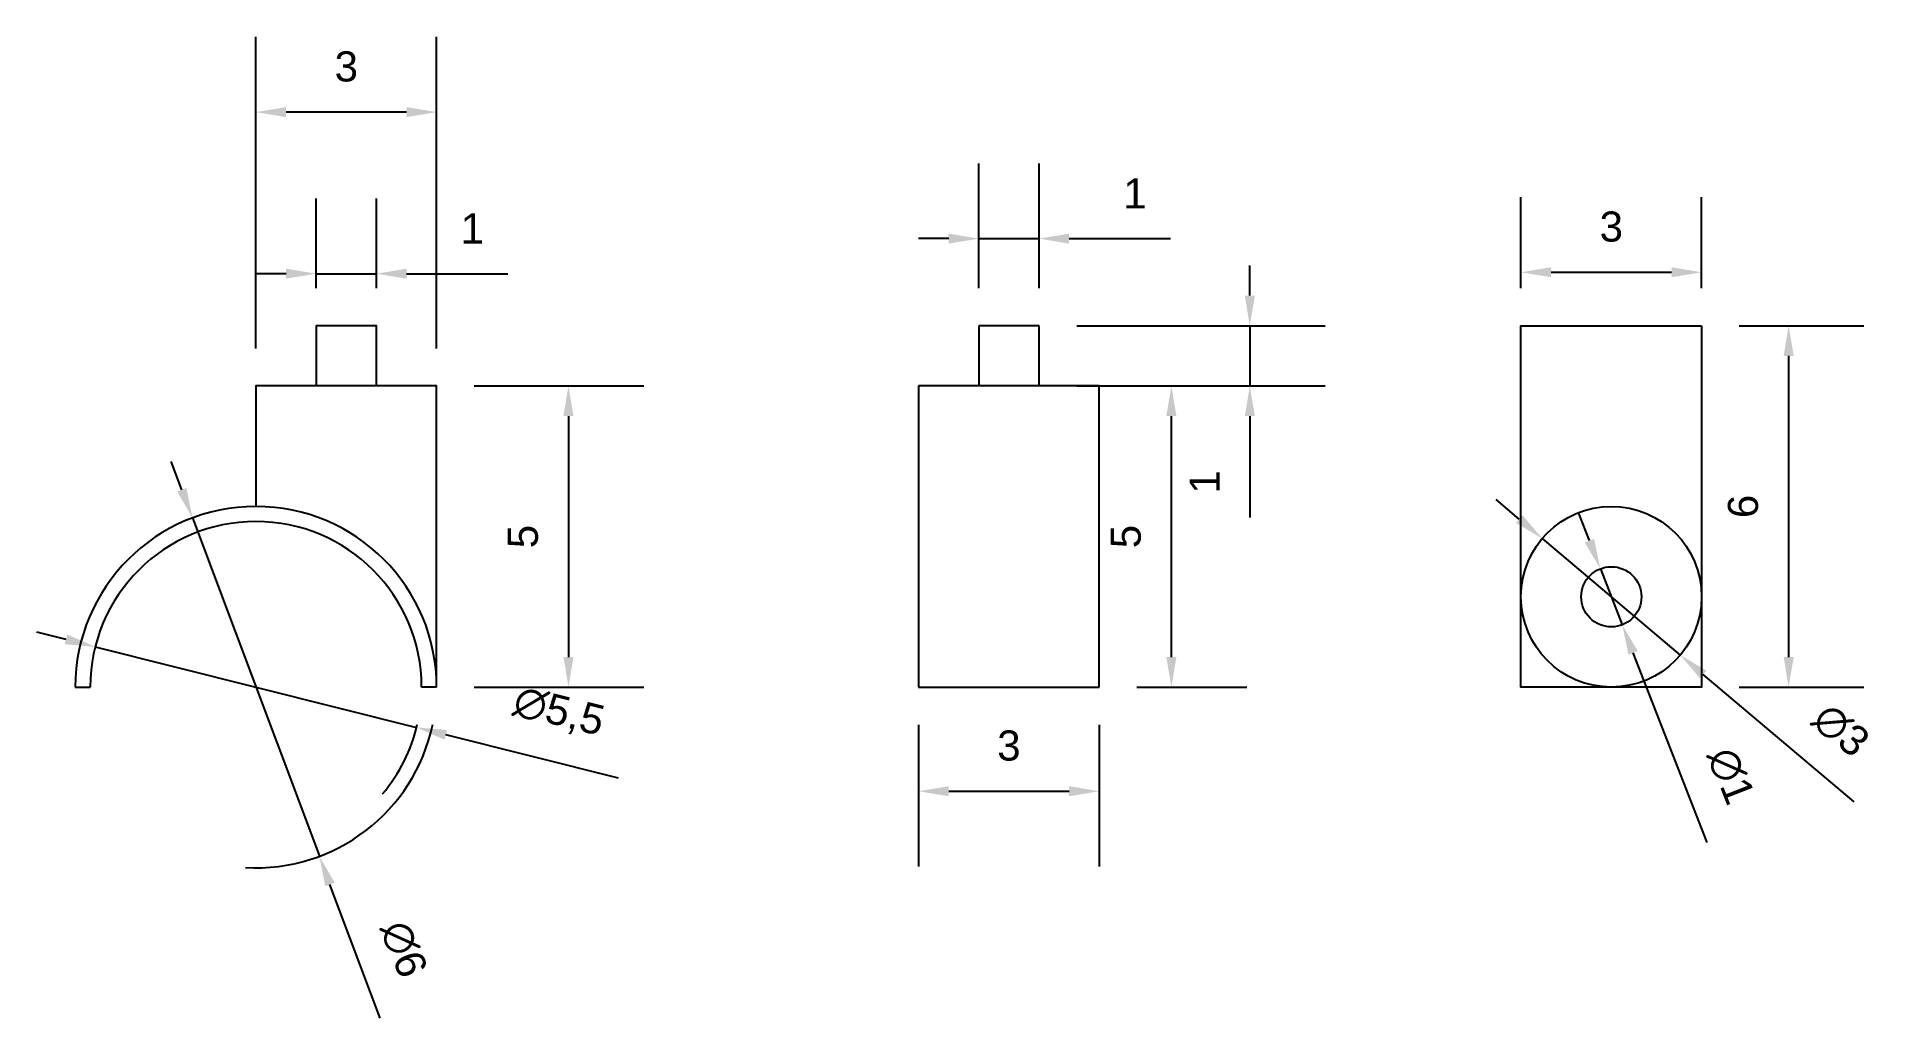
# Model space of a CAD drawing. Header units: millimetres. Extents: x 295.5 to 326, y 202.4 to 218.7.
import ezdxf

# ---------------------------------------------------------------- set-up
doc = ezdxf.new("R2010")
doc.units = ezdxf.units.MM
for name, color, linetype in [('cotari', 5, 'Continuous'), ('suport roti sectiune', 1, 'Continuous'), ('suport roti spate', 6, 'Continuous'), ('suport roti sus', 4, 'Continuous')]:
    doc.layers.add(name, color=color, linetype=linetype)
doc.styles.get("Standard").update_dxf_attribs({"font": 'arial.ttf'})
doc.dimstyles.new('ISO-25', dxfattribs={"dimtxt": 2.5, "dimasz": 2.5, "dimexe": 1.25, "dimexo": 0.625, "dimtad": 1, "dimtxsty": 'Standard', "dimcen": 2.5, "dimadec": 0, "dimazin": 0, "dimtfac": 1, "dimtmove": 0, "dimatfit": 3, "dimfxl": 1, "dimarcsym": 0})

# ---------------------------------------------------------------- blocks, each defined once
blk = doc.blocks.new('*D15')
at = {"layer": 'cotari', "color": 0, "lineweight": -2, "transparency": 16777216}
for p, q in [((302.716, 212.904), (305.529, 212.904)), ((304.279, 212.404), (304.279, 208.404)), ((302.716, 207.904), (305.529, 207.904))]:
    blk.add_line(p, q, dxfattribs=at)
at = {"layer": 'cotari', "color": 0, "transparency": 16777216}
for points in [[(304.196, 212.404), (304.363, 212.404), (304.279, 212.904)], [(304.196, 208.404), (304.363, 208.404), (304.279, 207.904)]]:
    blk.add_solid(points, dxfattribs=at)
at = {"layer": 'Defpoints', "color": 0, "transparency": 16777216}
for p in [(302.091, 212.904), (302.091, 207.904), (304.279, 207.904)]:
    blk.add_point(p, dxfattribs=at)
at = {"layer": 'cotari', "color": 0, "transparency": 16777216, "insert": (303.525, 210.404), "char_height": 0.5, "attachment_point": 5, "rotation": 90}
blk.add_mtext('5', dxfattribs=at)
blk = doc.blocks.new('*D16')
at = {"layer": 'cotari', "color": 0, "lineweight": -2, "transparency": 16777216}
for p, q in [((300.091, 214.529), (300.091, 216.019)), ((301.091, 214.529), (301.091, 216.019)), ((299.591, 214.769), (299.091, 214.769)), ((300.091, 214.769), (301.091, 214.769)), ((301.591, 214.769), (303.275, 214.769))]:
    blk.add_line(p, q, dxfattribs=at)
at = {"layer": 'cotari', "color": 0, "transparency": 16777216}
for points in [[(299.591, 214.852), (299.591, 214.686), (300.091, 214.769)], [(301.591, 214.852), (301.591, 214.686), (301.091, 214.769)]]:
    blk.add_solid(points, dxfattribs=at)
at = {"layer": 'Defpoints', "color": 0, "transparency": 16777216}
for p in [(301.091, 214.769), (300.091, 213.904), (301.091, 213.904)]:
    blk.add_point(p, dxfattribs=at)
at = {"layer": 'cotari', "color": 0, "transparency": 16777216, "insert": (302.683, 215.52), "char_height": 0.5, "attachment_point": 5}
blk.add_mtext('1', dxfattribs=at)
blk = doc.blocks.new('*D17')
at = {"layer": 'cotari', "color": 0, "lineweight": -2, "transparency": 16777216}
for p, q in [((299.091, 213.529), (299.091, 218.702)), ((302.091, 213.529), (302.091, 218.702)), ((301.591, 217.452), (299.591, 217.452))]:
    blk.add_line(p, q, dxfattribs=at)
at = {"layer": 'cotari', "color": 0, "transparency": 16777216}
for points in [[(299.591, 217.535), (299.591, 217.369), (299.091, 217.452)], [(301.591, 217.535), (301.591, 217.369), (302.091, 217.452)]]:
    blk.add_solid(points, dxfattribs=at)
at = {"layer": 'Defpoints', "color": 0, "transparency": 16777216}
for p in [(299.091, 217.452), (299.091, 212.904), (302.091, 212.904)]:
    blk.add_point(p, dxfattribs=at)
at = {"layer": 'cotari', "color": 0, "transparency": 16777216, "insert": (300.591, 218.207), "char_height": 0.5, "attachment_point": 5}
blk.add_mtext('3', dxfattribs=at)
blk = doc.blocks.new('*D18')
at = {"layer": 'cotari', "color": 0, "lineweight": -2, "transparency": 16777216}
for p, q in [((297.861, 211.181), (297.685, 211.649)), ((298.037, 210.713), (300.144, 205.095)), ((301.153, 202.407), (300.32, 204.627))]:
    blk.add_line(p, q, dxfattribs=at)
blk.add_arc((299.091, 207.904), 3, 266.6943, 348.0634, dxfattribs=at)
at = {"layer": 'cotari', "color": 0, "transparency": 16777216}
for points in [[(297.939, 211.21), (297.783, 211.152), (298.037, 210.713)], [(300.398, 204.656), (300.242, 204.598), (300.144, 205.095)]]:
    blk.add_solid(points, dxfattribs=at)
at = {"layer": 'Defpoints', "color": 0, "transparency": 16777216}
for p in [(298.037, 210.713), (300.144, 205.095)]:
    blk.add_point(p, dxfattribs=at)
at = {"layer": 'cotari', "color": 0, "transparency": 16777216, "insert": (301.545, 203.553), "char_height": 0.5, "attachment_point": 5, "rotation": 290.5675}
blk.add_mtext('∅6', dxfattribs=at)
blk = doc.blocks.new('*D21')
at = {"layer": 'cotari', "color": 0, "lineweight": -2, "transparency": 16777216}
for p, q in [((295.939, 208.696), (295.454, 208.818)), ((296.423, 208.574), (301.758, 207.234)), ((305.111, 206.391), (302.242, 207.112))]:
    blk.add_line(p, q, dxfattribs=at)
blk.add_arc((299.091, 207.904), 2.75, 319.847, 346.9782, dxfattribs=at)
at = {"layer": 'cotari', "color": 0, "transparency": 16777216}
for points in [[(295.959, 208.777), (295.918, 208.616), (296.423, 208.574)], [(302.263, 207.193), (302.222, 207.031), (301.758, 207.234)]]:
    blk.add_solid(points, dxfattribs=at)
at = {"layer": 'Defpoints', "color": 0, "transparency": 16777216}
for p in [(296.423, 208.574), (301.758, 207.234)]:
    blk.add_point(p, dxfattribs=at)
at = {"layer": 'cotari', "color": 0, "transparency": 16777216, "insert": (304.116, 207.475), "char_height": 0.5, "attachment_point": 5, "rotation": 345.8905}
blk.add_mtext('∅5,5', dxfattribs=at)
blk = doc.blocks.new('*D22')
at = {"layer": 'cotari', "color": 0, "lineweight": -2, "transparency": 16777216}
for p, q in [((310.091, 207.279), (310.091, 204.925)), ((313.091, 207.279), (313.091, 204.925)), ((310.591, 206.175), (312.591, 206.175))]:
    blk.add_line(p, q, dxfattribs=at)
at = {"layer": 'cotari', "color": 0, "transparency": 16777216}
for points in [[(310.591, 206.259), (310.591, 206.092), (310.091, 206.175)], [(312.591, 206.259), (312.591, 206.092), (313.091, 206.175)]]:
    blk.add_solid(points, dxfattribs=at)
at = {"layer": 'Defpoints', "color": 0, "transparency": 16777216}
for p in [(310.091, 207.904), (313.091, 207.904), (313.091, 206.175)]:
    blk.add_point(p, dxfattribs=at)
at = {"layer": 'cotari', "color": 0, "transparency": 16777216, "insert": (311.591, 206.931), "char_height": 0.5, "attachment_point": 5}
blk.add_mtext('3', dxfattribs=at)
blk = doc.blocks.new('*D23')
at = {"layer": 'cotari', "color": 0, "lineweight": -2, "transparency": 16777216}
for p, q in [((313.716, 212.904), (315.538, 212.904)), ((314.288, 208.404), (314.288, 212.404)), ((313.716, 207.904), (315.538, 207.904))]:
    blk.add_line(p, q, dxfattribs=at)
at = {"layer": 'cotari', "color": 0, "transparency": 16777216}
for points in [[(314.204, 212.404), (314.371, 212.404), (314.288, 212.904)], [(314.204, 208.404), (314.371, 208.404), (314.288, 207.904)]]:
    blk.add_solid(points, dxfattribs=at)
at = {"layer": 'Defpoints', "color": 0, "transparency": 16777216}
for p in [(313.091, 212.904), (314.288, 212.904), (313.091, 207.904)]:
    blk.add_point(p, dxfattribs=at)
at = {"layer": 'cotari', "color": 0, "transparency": 16777216, "insert": (313.533, 210.404), "char_height": 0.5, "attachment_point": 5, "rotation": 90}
blk.add_mtext('5', dxfattribs=at)
blk = doc.blocks.new('*D24')
at = {"layer": 'cotari', "color": 0, "lineweight": -2, "transparency": 16777216}
for p, q in [((311.091, 214.529), (311.091, 216.601)), ((312.091, 214.529), (312.091, 216.601)), ((310.591, 215.351), (310.091, 215.351)), ((311.091, 215.351), (312.091, 215.351)), ((312.591, 215.351), (314.275, 215.351))]:
    blk.add_line(p, q, dxfattribs=at)
at = {"layer": 'cotari', "color": 0, "transparency": 16777216}
for points in [[(310.591, 215.434), (310.591, 215.268), (311.091, 215.351)], [(312.591, 215.434), (312.591, 215.268), (312.091, 215.351)]]:
    blk.add_solid(points, dxfattribs=at)
at = {"layer": 'Defpoints', "color": 0, "transparency": 16777216}
for p in [(312.091, 215.351), (311.091, 213.904), (312.091, 213.904)]:
    blk.add_point(p, dxfattribs=at)
at = {"layer": 'cotari', "color": 0, "transparency": 16777216, "insert": (313.683, 216.102), "char_height": 0.5, "attachment_point": 5}
blk.add_mtext('1', dxfattribs=at)
blk = doc.blocks.new('*D25')
at = {"layer": 'cotari', "color": 0, "lineweight": -2, "transparency": 16777216}
for p, q in [((315.59, 214.404), (315.59, 214.904)), ((312.716, 213.904), (316.84, 213.904)), ((315.59, 213.904), (315.59, 212.904)), ((312.716, 212.904), (316.84, 212.904)), ((315.59, 212.404), (315.59, 210.72))]:
    blk.add_line(p, q, dxfattribs=at)
at = {"layer": 'cotari', "color": 0, "transparency": 16777216}
for points in [[(315.507, 214.404), (315.674, 214.404), (315.59, 213.904)], [(315.507, 212.404), (315.674, 212.404), (315.59, 212.904)]]:
    blk.add_solid(points, dxfattribs=at)
at = {"layer": 'Defpoints', "color": 0, "transparency": 16777216}
for p in [(312.091, 213.904), (312.091, 212.904), (315.59, 212.904)]:
    blk.add_point(p, dxfattribs=at)
at = {"layer": 'cotari', "color": 0, "transparency": 16777216, "insert": (314.839, 211.312), "char_height": 0.5, "attachment_point": 5, "rotation": 90}
blk.add_mtext('1', dxfattribs=at)
blk = doc.blocks.new('*D19')
at = {"layer": 'cotari', "color": 0, "lineweight": -2, "transparency": 16777216}
for p, q in [((320.091, 214.529), (320.091, 216.042)), ((323.091, 214.529), (323.091, 216.042)), ((320.591, 214.792), (322.591, 214.792))]:
    blk.add_line(p, q, dxfattribs=at)
at = {"layer": 'cotari', "color": 0, "transparency": 16777216}
for points in [[(320.591, 214.876), (320.591, 214.709), (320.091, 214.792)], [(322.591, 214.876), (322.591, 214.709), (323.091, 214.792)]]:
    blk.add_solid(points, dxfattribs=at)
at = {"layer": 'Defpoints', "color": 0, "transparency": 16777216}
for p in [(323.091, 214.792), (320.091, 213.904), (323.091, 213.904)]:
    blk.add_point(p, dxfattribs=at)
at = {"layer": 'cotari', "color": 0, "transparency": 16777216, "insert": (321.591, 215.548), "char_height": 0.5, "attachment_point": 5}
blk.add_mtext('3', dxfattribs=at)
blk = doc.blocks.new('*D20')
at = {"layer": 'cotari', "color": 0, "lineweight": -2, "transparency": 16777216}
for p, q in [((323.716, 213.904), (325.785, 213.904)), ((324.535, 213.404), (324.535, 208.404)), ((323.716, 207.904), (325.785, 207.904))]:
    blk.add_line(p, q, dxfattribs=at)
at = {"layer": 'cotari', "color": 0, "transparency": 16777216}
for points in [[(324.452, 213.404), (324.619, 213.404), (324.535, 213.904)], [(324.452, 208.404), (324.619, 208.404), (324.535, 207.904)]]:
    blk.add_solid(points, dxfattribs=at)
at = {"layer": 'Defpoints', "color": 0, "transparency": 16777216}
for p in [(323.091, 213.904), (323.091, 207.904), (324.535, 207.904)]:
    blk.add_point(p, dxfattribs=at)
at = {"layer": 'cotari', "color": 0, "transparency": 16777216, "insert": (323.78, 210.904), "char_height": 0.5, "attachment_point": 5, "rotation": 90}
blk.add_mtext('6', dxfattribs=at)
blk = doc.blocks.new('*D26')
at = {"layer": 'cotari', "color": 0, "lineweight": -2, "transparency": 16777216}
for p, q in [((320.063, 210.695), (319.681, 211.018)), ((320.445, 210.372), (322.736, 208.436)), ((325.623, 205.997), (323.118, 208.113))]:
    blk.add_line(p, q, dxfattribs=at)
at = {"layer": 'cotari', "color": 0, "transparency": 16777216}
for points in [[(320.117, 210.759), (320.009, 210.631), (320.445, 210.372)], [(323.172, 208.177), (323.064, 208.05), (322.736, 208.436)]]:
    blk.add_solid(points, dxfattribs=at)
at = {"layer": 'Defpoints', "color": 0, "transparency": 16777216}
for p in [(320.445, 210.372), (322.736, 208.436)]:
    blk.add_point(p, dxfattribs=at)
at = {"layer": 'cotari', "color": 0, "transparency": 16777216, "insert": (325.404, 207.188), "char_height": 0.5, "attachment_point": 5, "rotation": 319.8015}
blk.add_mtext('∅3', dxfattribs=at)
blk = doc.blocks.new('*D27')
at = {"layer": 'cotari', "color": 0, "lineweight": -2, "transparency": 16777216}
for p, q in [((321.228, 210.336), (321.046, 210.802)), ((321.409, 209.87), (321.772, 208.938)), ((323.18, 205.322), (321.953, 208.472))]:
    blk.add_line(p, q, dxfattribs=at)
at = {"layer": 'cotari', "color": 0, "transparency": 16777216}
for points in [[(321.305, 210.366), (321.15, 210.306), (321.409, 209.87)], [(322.031, 208.502), (321.876, 208.442), (321.772, 208.938)]]:
    blk.add_solid(points, dxfattribs=at)
at = {"layer": 'Defpoints', "color": 0, "transparency": 16777216}
for p in [(321.409, 209.87), (321.772, 208.938)]:
    blk.add_point(p, dxfattribs=at)
at = {"layer": 'cotari', "color": 0, "transparency": 16777216, "insert": (323.575, 206.428), "char_height": 0.5, "attachment_point": 5, "rotation": 291.2783}
blk.add_mtext('∅1', dxfattribs=at)

msp = doc.modelspace()

# ---------------------------------------------------------------- linework, layer by layer
at = {"layer": 'suport roti sectiune'}
for p, q in [((296.091, 207.904), (296.341, 207.904)), ((302.091, 207.904), (301.841, 207.904))]:
    msp.add_line(p, q, dxfattribs=at)
for points in [[(301.091, 212.904), (301.091, 213.904), (300.091, 213.904), (300.091, 212.904)], [(302.091, 207.904), (302.091, 212.904), (299.091, 212.904), (299.091, 210.904)]]:
    msp.add_lwpolyline(points, dxfattribs=at)
for radius in [3, 2.75]:
    msp.add_arc((299.091, 207.904), radius, 0, 180, dxfattribs=at)
at = {"layer": 'suport roti spate'}
for p, q in [((312.091, 213.904), (311.091, 213.904)), ((311.091, 213.904), (311.091, 212.904)), ((312.091, 212.904), (312.091, 213.904)), ((313.091, 212.904), (310.091, 212.904)), ((310.091, 212.904), (310.091, 207.904)), ((313.091, 207.904), (313.091, 212.904)), ((310.091, 207.904), (313.091, 207.904))]:
    msp.add_line(p, q, dxfattribs=at)
at = {"layer": 'suport roti sus'}
msp.add_lwpolyline([(323.091, 213.904), (323.091, 207.904), (320.091, 207.904), (320.091, 213.904)], close=True, dxfattribs=at)
for radius in [1.5, 0.5]:
    msp.add_circle((321.591, 209.404), radius, dxfattribs=at)

# ---------------------------------------------------------------- dimensions: what is measured, and where the dimension line sits
at = {"layer": 'cotari'}
for base, p1, p2, picture, middle in [((299.091, 217.452), (302.091, 212.904), (299.091, 212.904), '*D17', (300.591, 218.207)), ((312.091, 215.351), (311.091, 213.904), (312.091, 213.904), '*D24', (313.683, 216.102)), ((301.091, 214.769), (300.091, 213.904), (301.091, 213.904), '*D16', (302.683, 215.52)), ((323.091, 214.792), (320.091, 213.904), (323.091, 213.904), '*D19', (321.591, 215.548)), ((313.091, 206.175), (310.091, 207.904), (313.091, 207.904), '*D22', (311.591, 206.931))]:
    dim = msp.add_linear_dim(base=base, p1=p1, p2=p2, dimstyle='ISO-25', override={"dimtxt": 0.5, "dimasz": 0.5, "dimgap": 0.5}, dxfattribs=at)
    dim.commit()
    dim.dimension.update_dxf_attribs({"geometry": picture, "text_midpoint": middle})
for base, p1, p2, picture, middle in [((315.59, 212.904), (312.091, 213.904), (312.091, 212.904), '*D25', (314.839, 211.312)), ((324.535, 207.904), (323.091, 213.904), (323.091, 207.904), '*D20', (323.78, 210.904)), ((304.279, 207.904), (302.091, 212.904), (302.091, 207.904), '*D15', (303.525, 210.404)), ((314.288, 212.904), (313.091, 207.904), (313.091, 212.904), '*D23', (313.533, 210.404))]:
    dim = msp.add_linear_dim(base=base, p1=p1, p2=p2, angle=90, dimstyle='ISO-25', override={"dimtxt": 0.5, "dimasz": 0.5, "dimgap": 0.5}, dxfattribs=at)
    dim.commit()
    dim.dimension.update_dxf_attribs({"geometry": picture, "text_midpoint": middle})
for p1, p2, picture, middle in [((298.037, 210.713), (300.144, 205.095), '*D18', (301.545, 203.553)), ((296.423, 208.574), (301.758, 207.234), '*D21', (304.116, 207.475))]:
    dim = msp.add_diameter_dim_2p(p1=p1, p2=p2, dimstyle='ISO-25', override={"dimtxt": 0.5, "dimasz": 0.5, "dimgap": 0.5}, dxfattribs=at)
    dim.commit()
    dim.dimension.update_dxf_attribs({"geometry": picture, "text_midpoint": middle})
for p1, p2, picture, middle in [((320.445, 210.372), (322.736, 208.436), '*D26', (324.908, 206.601)), ((321.409, 209.87), (321.772, 208.938), '*D27', (322.858, 206.149))]:
    dim = msp.add_diameter_dim_2p(p1=p1, p2=p2, dimstyle='ISO-25', override={"dimtxt": 0.5, "dimasz": 0.5, "dimgap": 0.5}, dxfattribs=at)
    dim.commit()
    dim.dimension.update_dxf_attribs({"geometry": picture, "text_midpoint": middle, "dimtype": 163})

doc.saveas('drawing.dxf')
